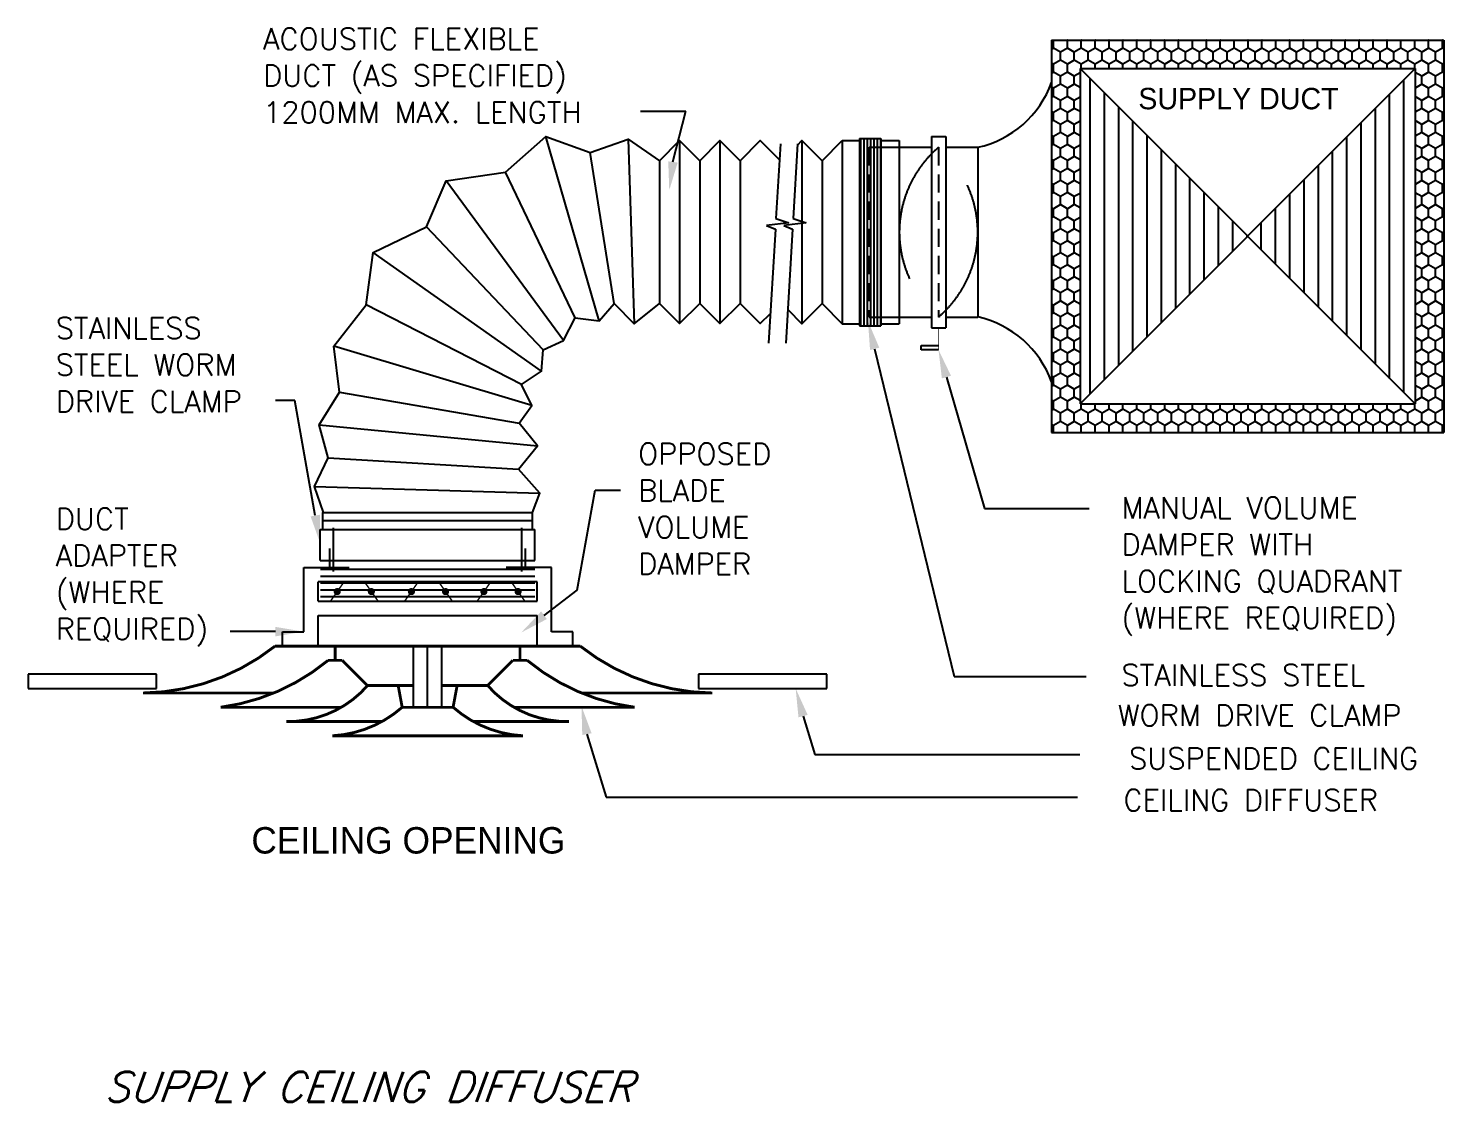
# Model space of a CAD drawing. Header units: millimetres. Extents: x -21221 to 1625077, y -149981 to 356550.
# Drawn here: x 686612 to 706167, y 341724 to 356550 of the extents above; entities that cross this region are included whole.
import ezdxf

# ---------------------------------------------------------------- set-up
doc = ezdxf.new("R2010")
doc.units = ezdxf.units.MM
doc.header["$LTSCALE"] = 1000
doc.header["$MEASUREMENT"] = 0
doc.linetypes.add('HIDDEN', pattern=[0.375, 0.25, -0.125])
doc.linetypes.add('MCEN2', pattern=[3, 2, -1])
doc.layers.get('0').update_dxf_attribs({"linetype": 'CONTINUOUS'})
for name, color, linetype in [('D-TEXT', 14, 'CONTINUOUS'), ('DETAILS', 11, 'CONTINUOUS'), ('MTEXT', 4, 'CONTINUOUS')]:
    doc.layers.add(name, color=color, linetype=linetype)
doc.styles.add('ROMANS', font='romans.shx', dxfattribs={"width": 0.85})
doc.styles.add('SIMT', font='ROMANS', dxfattribs={"oblique": 20, "height": 400})

# ---------------------------------------------------------------- blocks, each defined once
blk = doc.blocks.new('*X734')
at = {"color": 0}
for p, q in [((48.89, 139.04), (78.98, 139.04)), ((48.89, 138.08), (78.98, 138.08)), ((48.89, 137.12), (78.98, 137.12)), ((48.89, 136.16), (78.98, 136.16)), ((48.89, 135.2), (78.98, 135.2))]:
    blk.add_line(p, q, dxfattribs=at)
blk = doc.blocks.new('*X731')
at = {"color": 0}
for p, q in [((124, 177.68), (124, 221.84)), ((168, 177.84), (168, 221.68)), ((126, 179.68), (126, 219.84)), ((166, 179.84), (166, 219.68)), ((128, 181.68), (128, 217.84)), ((164, 181.84), (164, 217.68)), ((130, 183.68), (130, 215.84)), ((162, 183.84), (162, 215.68)), ((132, 185.68), (132, 213.84)), ((160, 185.84), (160, 213.68)), ((134, 187.68), (134, 211.84)), ((158, 187.84), (158, 211.68)), ((136, 189.68), (136, 209.84)), ((156, 189.84), (156, 209.68)), ((138, 191.68), (138, 207.84)), ((154, 191.84), (154, 207.68)), ((140, 193.68), (140, 205.84)), ((152, 193.84), (152, 205.68)), ((142, 195.68), (142, 203.84)), ((150, 195.84), (150, 203.68)), ((144, 197.68), (144, 201.84)), ((148, 197.84), (148, 201.68)), ((146, 199.68), (146, 199.84))]:
    blk.add_line(p, q, dxfattribs=at)
blk = doc.blocks.new('*X732')
at = {"color": 0}
for p, q in [((118.86, 227.25), (118.84, 227.26)), ((118.88, 227.26), (118.86, 227.25)), ((118.86, 226.12), (118.86, 227.25)), ((120.81, 227.25), (120.79, 227.26)), ((120.83, 227.26), (120.81, 227.25)), ((120.81, 226.12), (120.81, 227.25)), ((122.76, 227.25), (122.74, 227.26)), ((122.78, 227.26), (122.76, 227.25)), ((122.76, 226.12), (122.76, 227.25)), ((124.71, 227.25), (124.69, 227.26)), ((124.73, 227.26), (124.71, 227.25)), ((124.71, 226.12), (124.71, 227.25)), ((126.66, 227.25), (126.64, 227.26)), ((126.67, 227.26), (126.66, 227.25)), ((126.66, 226.12), (126.66, 227.25)), ((128.6, 227.25), (128.59, 227.26)), ((128.62, 227.26), (128.6, 227.25)), ((128.6, 226.12), (128.6, 227.25)), ((130.55, 227.25), (130.54, 227.26)), ((130.57, 227.26), (130.55, 227.25)), ((130.55, 226.12), (130.55, 227.25)), ((132.5, 227.25), (132.48, 227.26)), ((132.52, 227.26), (132.5, 227.25)), ((132.5, 226.12), (132.5, 227.25)), ((134.45, 227.25), (134.43, 227.26)), ((134.47, 227.26), (134.45, 227.25)), ((134.45, 226.12), (134.45, 227.25)), ((136.4, 227.25), (136.38, 227.26)), ((136.42, 227.26), (136.4, 227.25)), ((136.4, 226.12), (136.4, 227.25)), ((138.35, 227.25), (138.33, 227.26)), ((138.37, 227.26), (138.35, 227.25)), ((138.35, 226.12), (138.35, 227.25)), ((140.3, 227.25), (140.28, 227.26)), ((140.31, 227.26), (140.3, 227.25)), ((140.3, 226.12), (140.3, 227.25)), ((142.24, 227.25), (142.23, 227.26)), ((142.26, 227.26), (142.24, 227.25)), ((142.24, 226.12), (142.24, 227.25)), ((144.19, 227.25), (144.18, 227.26)), ((144.21, 227.26), (144.19, 227.25)), ((144.19, 226.12), (144.19, 227.25)), ((146.14, 227.25), (146.12, 227.26)), ((146.16, 227.26), (146.14, 227.25)), ((146.14, 226.12), (146.14, 227.25)), ((148.09, 227.25), (148.07, 227.26)), ((148.11, 227.26), (148.09, 227.25)), ((148.09, 226.12), (148.09, 227.25)), ((150.04, 227.25), (150.02, 227.26)), ((150.06, 227.26), (150.04, 227.25)), ((150.04, 226.12), (150.04, 227.25)), ((151.99, 227.25), (151.97, 227.26)), ((152.01, 227.26), (151.99, 227.25)), ((151.99, 226.12), (151.99, 227.25)), ((153.94, 227.25), (153.92, 227.26)), ((153.95, 227.26), (153.94, 227.25)), ((153.94, 226.12), (153.94, 227.25)), ((155.88, 227.25), (155.87, 227.26)), ((155.9, 227.26), (155.88, 227.25)), ((155.88, 226.12), (155.88, 227.25)), ((157.83, 227.25), (157.82, 227.26)), ((157.85, 227.26), (157.83, 227.25)), ((157.83, 226.12), (157.83, 227.25)), ((159.78, 227.25), (159.76, 227.26)), ((159.8, 227.26), (159.78, 227.25)), ((159.78, 226.12), (159.78, 227.25)), ((161.73, 227.25), (161.71, 227.26)), ((161.75, 227.26), (161.73, 227.25)), ((161.73, 226.12), (161.73, 227.25)), ((163.68, 227.25), (163.66, 227.26)), ((163.7, 227.26), (163.68, 227.25)), ((163.68, 226.12), (163.68, 227.25)), ((165.63, 227.25), (165.61, 227.26)), ((165.65, 227.26), (165.63, 227.25)), ((165.63, 226.12), (165.63, 227.25)), ((167.58, 227.25), (167.56, 227.26)), ((167.59, 227.26), (167.58, 227.25)), ((167.58, 226.12), (167.58, 227.25)), ((169.52, 227.25), (169.51, 227.26)), ((169.54, 227.26), (169.52, 227.25)), ((169.52, 226.12), (169.52, 227.25)), ((171.47, 227.25), (171.46, 227.26)), ((171.49, 227.26), (171.47, 227.25)), ((171.47, 226.12), (171.47, 227.25)), ((173.42, 227.25), (173.4, 227.26)), ((173.44, 227.26), (173.42, 227.25)), ((173.42, 226.12), (173.42, 227.25)), ((118.86, 226.12), (118.58, 225.96)), ((119.84, 225.56), (118.86, 226.12)), ((119.84, 224.44), (118.86, 223.87)), ((120.81, 226.12), (119.84, 225.56)), ((119.84, 224.44), (119.84, 225.56)), ((120.81, 223.87), (119.84, 224.44)), ((121.78, 225.56), (120.81, 226.12)), ((121.78, 224.44), (120.81, 223.87)), ((122.76, 226.12), (121.78, 225.56)), ((121.78, 224.44), (121.78, 225.56)), ((122.76, 223.87), (121.78, 224.44)), ((123.73, 225.56), (122.76, 226.12)), ((123.73, 224.44), (122.76, 223.87)), ((124.71, 226.12), (123.73, 225.56)), ((123.73, 224.44), (123.73, 225.56)), ((124.71, 223.87), (123.73, 224.44)), ((125.68, 225.56), (124.71, 226.12)), ((125.68, 224.44), (124.71, 223.87)), ((126.66, 226.12), (125.68, 225.56)), ((125.68, 224.44), (125.68, 225.56)), ((126.66, 223.87), (125.68, 224.44)), ((127.63, 225.56), (126.66, 226.12)), ((127.63, 224.44), (126.66, 223.87)), ((128.6, 226.12), (127.63, 225.56)), ((127.63, 224.44), (127.63, 225.56)), ((128.6, 223.87), (127.63, 224.44)), ((129.58, 225.56), (128.6, 226.12)), ((129.58, 224.44), (128.6, 223.87)), ((130.55, 226.12), (129.58, 225.56)), ((129.58, 224.44), (129.58, 225.56)), ((130.55, 223.87), (129.58, 224.44)), ((131.53, 225.56), (130.55, 226.12)), ((131.53, 224.44), (130.55, 223.87)), ((132.5, 226.12), (131.53, 225.56)), ((131.53, 224.44), (131.53, 225.56)), ((132.5, 223.87), (131.53, 224.44)), ((133.48, 225.56), (132.5, 226.12)), ((133.48, 224.44), (132.5, 223.87)), ((134.45, 226.12), (133.48, 225.56)), ((133.48, 224.44), (133.48, 225.56)), ((134.45, 223.87), (133.48, 224.44)), ((135.42, 225.56), (134.45, 226.12)), ((135.42, 224.44), (134.45, 223.87)), ((136.4, 226.12), (135.42, 225.56)), ((135.42, 224.44), (135.42, 225.56)), ((136.4, 223.87), (135.42, 224.44)), ((137.37, 225.56), (136.4, 226.12)), ((137.37, 224.44), (136.4, 223.87)), ((138.35, 226.12), (137.37, 225.56)), ((137.37, 224.44), (137.37, 225.56)), ((138.35, 223.87), (137.37, 224.44)), ((139.32, 225.56), (138.35, 226.12)), ((139.32, 224.44), (138.35, 223.87)), ((140.3, 226.12), (139.32, 225.56)), ((139.32, 224.44), (139.32, 225.56)), ((140.3, 223.87), (139.32, 224.44)), ((141.27, 225.56), (140.3, 226.12)), ((141.27, 224.44), (140.3, 223.87)), ((142.24, 226.12), (141.27, 225.56)), ((141.27, 224.44), (141.27, 225.56)), ((142.24, 223.87), (141.27, 224.44)), ((143.22, 225.56), (142.24, 226.12)), ((143.22, 224.44), (142.24, 223.87)), ((144.19, 226.12), (143.22, 225.56)), ((143.22, 224.44), (143.22, 225.56)), ((144.19, 223.87), (143.22, 224.44)), ((145.17, 225.56), (144.19, 226.12)), ((145.17, 224.44), (144.19, 223.87)), ((146.14, 226.12), (145.17, 225.56)), ((145.17, 224.44), (145.17, 225.56)), ((146.14, 223.87), (145.17, 224.44)), ((147.12, 225.56), (146.14, 226.12)), ((147.12, 224.44), (146.14, 223.87)), ((148.09, 226.12), (147.12, 225.56)), ((147.12, 224.44), (147.12, 225.56)), ((148.09, 223.87), (147.12, 224.44)), ((149.06, 225.56), (148.09, 226.12)), ((149.06, 224.44), (148.09, 223.87)), ((150.04, 226.12), (149.06, 225.56)), ((149.06, 224.44), (149.06, 225.56)), ((150.04, 223.87), (149.06, 224.44)), ((151.01, 225.56), (150.04, 226.12)), ((151.01, 224.44), (150.04, 223.87)), ((151.99, 226.12), (151.01, 225.56)), ((151.01, 224.44), (151.01, 225.56)), ((151.99, 223.87), (151.01, 224.44)), ((152.96, 225.56), (151.99, 226.12)), ((152.96, 224.44), (151.99, 223.87)), ((153.94, 226.12), (152.96, 225.56)), ((152.96, 224.44), (152.96, 225.56)), ((153.94, 223.87), (152.96, 224.44)), ((154.91, 225.56), (153.94, 226.12)), ((154.91, 224.44), (153.94, 223.87)), ((155.88, 226.12), (154.91, 225.56)), ((154.91, 224.44), (154.91, 225.56)), ((155.88, 223.87), (154.91, 224.44)), ((156.86, 225.56), (155.88, 226.12)), ((156.86, 224.44), (155.88, 223.87)), ((157.83, 226.12), (156.86, 225.56)), ((156.86, 224.44), (156.86, 225.56)), ((157.83, 223.87), (156.86, 224.44)), ((158.81, 225.56), (157.83, 226.12)), ((158.81, 224.44), (157.83, 223.87)), ((159.78, 226.12), (158.81, 225.56)), ((158.81, 224.44), (158.81, 225.56)), ((159.78, 223.87), (158.81, 224.44)), ((160.76, 225.56), (159.78, 226.12)), ((160.76, 224.44), (159.78, 223.87)), ((161.73, 226.12), (160.76, 225.56)), ((160.76, 224.44), (160.76, 225.56)), ((161.73, 223.87), (160.76, 224.44)), ((162.7, 225.56), (161.73, 226.12)), ((162.7, 224.44), (161.73, 223.87)), ((163.68, 226.12), (162.7, 225.56)), ((162.7, 224.44), (162.7, 225.56)), ((163.68, 223.87), (162.7, 224.44)), ((164.65, 225.56), (163.68, 226.12)), ((164.65, 224.44), (163.68, 223.87)), ((165.63, 226.12), (164.65, 225.56)), ((164.65, 224.44), (164.65, 225.56)), ((165.63, 223.87), (164.65, 224.44)), ((166.6, 225.56), (165.63, 226.12)), ((166.6, 224.44), (165.63, 223.87)), ((167.58, 226.12), (166.6, 225.56)), ((166.6, 224.44), (166.6, 225.56)), ((167.58, 223.87), (166.6, 224.44)), ((168.55, 225.56), (167.58, 226.12)), ((168.55, 224.44), (167.58, 223.87)), ((169.52, 226.12), (168.55, 225.56)), ((168.55, 224.44), (168.55, 225.56)), ((169.52, 223.87), (168.55, 224.44)), ((170.5, 225.56), (169.52, 226.12)), ((170.5, 224.44), (169.52, 223.87)), ((171.47, 226.12), (170.5, 225.56)), ((170.5, 224.44), (170.5, 225.56)), ((171.47, 223.87), (170.5, 224.44)), ((172.45, 225.56), (171.47, 226.12)), ((172.45, 224.44), (171.47, 223.87)), ((173.42, 226.12), (172.45, 225.56)), ((172.45, 224.44), (172.45, 225.56)), ((173.42, 223.87), (172.45, 224.44)), ((173.58, 226.03), (173.42, 226.12)), ((118.86, 223.87), (118.58, 224.04)), ((118.86, 222.75), (118.58, 222.59)), ((118.86, 222.75), (118.86, 223.87)), ((119.84, 222.19), (118.86, 222.75)), ((120.81, 222.75), (119.84, 222.19)), ((120.81, 222.75), (120.81, 223.87)), ((121.78, 222.19), (120.81, 222.75)), ((122.58, 222.65), (121.78, 222.19)), ((122.76, 223.26), (122.76, 223.87)), ((124.71, 223.26), (124.71, 223.87)), ((126.66, 223.26), (126.66, 223.87)), ((128.6, 223.26), (128.6, 223.87)), ((130.55, 223.26), (130.55, 223.87)), ((132.5, 223.26), (132.5, 223.87)), ((134.45, 223.26), (134.45, 223.87)), ((136.4, 223.26), (136.4, 223.87)), ((138.35, 223.26), (138.35, 223.87)), ((140.3, 223.26), (140.3, 223.87)), ((142.24, 223.26), (142.24, 223.87)), ((144.19, 223.26), (144.19, 223.87)), ((146.14, 223.26), (146.14, 223.87)), ((148.09, 223.26), (148.09, 223.87)), ((150.04, 223.26), (150.04, 223.87)), ((151.99, 223.26), (151.99, 223.87)), ((153.94, 223.26), (153.94, 223.87)), ((155.88, 223.26), (155.88, 223.87)), ((157.83, 223.26), (157.83, 223.87)), ((159.78, 223.26), (159.78, 223.87)), ((161.73, 223.26), (161.73, 223.87)), ((163.68, 223.26), (163.68, 223.87)), ((165.63, 223.26), (165.63, 223.87)), ((167.58, 223.26), (167.58, 223.87)), ((169.52, 223.26), (169.52, 223.87)), ((170.5, 222.19), (169.58, 222.72)), ((171.47, 222.75), (170.5, 222.19)), ((171.47, 222.75), (171.47, 223.87)), ((172.45, 222.19), (171.47, 222.75)), ((173.42, 222.75), (172.45, 222.19)), ((173.58, 223.97), (173.42, 223.87)), ((173.42, 222.75), (173.42, 223.87)), ((173.58, 222.66), (173.42, 222.75)), ((118.86, 220.5), (118.58, 220.66)), ((119.84, 221.06), (118.86, 220.5)), ((118.86, 219.37), (118.86, 220.5)), ((119.84, 221.06), (119.84, 222.19)), ((120.81, 220.5), (119.84, 221.06)), ((121.78, 221.06), (120.81, 220.5)), ((120.81, 219.37), (120.81, 220.5)), ((121.78, 221.06), (121.78, 222.19)), ((122.58, 220.6), (121.78, 221.06)), ((170.5, 221.06), (169.58, 220.53)), ((170.5, 221.06), (170.5, 222.19)), ((171.47, 220.5), (170.5, 221.06)), ((172.45, 221.06), (171.47, 220.5)), ((171.47, 219.37), (171.47, 220.5)), ((172.45, 221.06), (172.45, 222.19)), ((173.42, 220.5), (172.45, 221.06)), ((173.58, 220.59), (173.42, 220.5)), ((173.42, 219.37), (173.42, 220.5)), ((118.86, 219.37), (118.58, 219.21)), ((119.84, 218.81), (118.86, 219.37)), ((120.81, 219.37), (119.84, 218.81)), ((119.84, 217.69), (119.84, 218.81)), ((121.78, 218.81), (120.81, 219.37)), ((122.58, 219.27), (121.78, 218.81)), ((121.78, 217.69), (121.78, 218.81)), ((170.5, 218.81), (169.58, 219.34)), ((171.47, 219.37), (170.5, 218.81)), ((170.5, 217.69), (170.5, 218.81)), ((172.45, 218.81), (171.47, 219.37)), ((173.42, 219.37), (172.45, 218.81)), ((172.45, 217.69), (172.45, 218.81)), ((173.58, 219.28), (173.42, 219.37)), ((118.86, 217.12), (118.58, 217.29)), ((119.84, 217.69), (118.86, 217.12)), ((118.86, 216), (118.86, 217.12)), ((120.81, 217.12), (119.84, 217.69)), ((121.78, 217.69), (120.81, 217.12)), ((120.81, 216), (120.81, 217.12)), ((122.58, 217.23), (121.78, 217.69)), ((170.5, 217.69), (169.58, 217.16)), ((171.47, 217.12), (170.5, 217.69)), ((172.45, 217.69), (171.47, 217.12)), ((171.47, 216), (171.47, 217.12)), ((173.42, 217.12), (172.45, 217.69)), ((173.58, 217.22), (173.42, 217.12)), ((173.42, 216), (173.42, 217.12)), ((118.86, 216), (118.58, 215.84)), ((119.84, 215.44), (118.86, 216)), ((120.81, 216), (119.84, 215.44)), ((119.84, 214.31), (119.84, 215.44)), ((121.78, 215.44), (120.81, 216)), ((122.58, 215.9), (121.78, 215.44)), ((121.78, 214.31), (121.78, 215.44)), ((170.5, 215.44), (169.58, 215.97)), ((171.47, 216), (170.5, 215.44)), ((170.5, 214.31), (170.5, 215.44)), ((172.45, 215.44), (171.47, 216)), ((173.42, 216), (172.45, 215.44)), ((172.45, 214.31), (172.45, 215.44)), ((173.58, 215.91), (173.42, 216)), ((118.86, 213.75), (118.58, 213.91)), ((118.86, 212.62), (118.58, 212.46)), ((119.84, 214.31), (118.86, 213.75)), ((118.86, 212.62), (118.86, 213.75)), ((119.84, 212.06), (118.86, 212.62)), ((120.81, 213.75), (119.84, 214.31)), ((120.81, 212.62), (119.84, 212.06)), ((121.78, 214.31), (120.81, 213.75)), ((120.81, 212.62), (120.81, 213.75)), ((121.78, 212.06), (120.81, 212.62)), ((122.58, 213.85), (121.78, 214.31)), ((122.58, 212.52), (121.78, 212.06)), ((170.5, 214.31), (169.58, 213.78)), ((170.5, 212.06), (169.58, 212.59)), ((171.47, 213.75), (170.5, 214.31)), ((171.47, 212.62), (170.5, 212.06)), ((172.45, 214.31), (171.47, 213.75)), ((171.47, 212.62), (171.47, 213.75)), ((172.45, 212.06), (171.47, 212.62)), ((173.42, 213.75), (172.45, 214.31)), ((173.42, 212.62), (172.45, 212.06)), ((173.58, 213.84), (173.42, 213.75)), ((173.42, 212.62), (173.42, 213.75)), ((173.58, 212.53), (173.42, 212.62)), ((118.86, 210.37), (118.58, 210.54)), ((119.84, 210.94), (118.86, 210.37)), ((119.84, 210.94), (119.84, 212.06)), ((120.81, 210.37), (119.84, 210.94)), ((121.78, 210.94), (120.81, 210.37)), ((121.78, 210.94), (121.78, 212.06)), ((122.58, 210.48), (121.78, 210.94)), ((170.5, 210.94), (169.58, 210.41)), ((170.5, 210.94), (170.5, 212.06)), ((171.47, 210.37), (170.5, 210.94)), ((172.45, 210.94), (171.47, 210.37)), ((172.45, 210.94), (172.45, 212.06)), ((173.42, 210.37), (172.45, 210.94)), ((173.58, 210.47), (173.42, 210.37)), ((118.86, 209.25), (118.58, 209.09)), ((118.86, 209.25), (118.86, 210.37)), ((119.84, 208.69), (118.86, 209.25)), ((120.81, 209.25), (119.84, 208.69)), ((119.84, 207.56), (119.84, 208.69)), ((120.81, 209.25), (120.81, 210.37)), ((121.78, 208.69), (120.81, 209.25)), ((122.58, 209.15), (121.78, 208.69)), ((121.78, 207.56), (121.78, 208.69)), ((170.5, 208.69), (169.58, 209.22)), ((171.47, 209.25), (170.5, 208.69)), ((170.5, 207.56), (170.5, 208.69)), ((171.47, 209.25), (171.47, 210.37)), ((172.45, 208.69), (171.47, 209.25)), ((173.42, 209.25), (172.45, 208.69)), ((172.45, 207.56), (172.45, 208.69)), ((173.42, 209.25), (173.42, 210.37)), ((173.58, 209.16), (173.42, 209.25)), ((118.86, 207), (118.58, 207.16)), ((119.84, 207.56), (118.86, 207)), ((118.86, 205.87), (118.86, 207)), ((120.81, 207), (119.84, 207.56)), ((121.78, 207.56), (120.81, 207)), ((120.81, 205.87), (120.81, 207)), ((122.58, 207.1), (121.78, 207.56)), ((170.5, 207.56), (169.58, 207.03)), ((171.47, 207), (170.5, 207.56)), ((172.45, 207.56), (171.47, 207)), ((171.47, 205.87), (171.47, 207)), ((173.42, 207), (172.45, 207.56)), ((173.58, 207.09), (173.42, 207)), ((173.42, 205.87), (173.42, 207)), ((118.86, 205.87), (118.58, 205.71)), ((119.84, 205.31), (118.86, 205.87)), ((120.81, 205.87), (119.84, 205.31)), ((119.84, 204.19), (119.84, 205.31)), ((121.78, 205.31), (120.81, 205.87)), ((122.58, 205.77), (121.78, 205.31)), ((121.78, 204.19), (121.78, 205.31)), ((170.5, 205.31), (169.58, 205.84)), ((171.47, 205.87), (170.5, 205.31)), ((170.5, 204.19), (170.5, 205.31)), ((172.45, 205.31), (171.47, 205.87)), ((173.42, 205.87), (172.45, 205.31)), ((172.45, 204.19), (172.45, 205.31)), ((173.58, 205.78), (173.42, 205.87)), ((118.86, 203.62), (118.58, 203.79)), ((118.86, 202.5), (118.58, 202.34)), ((119.84, 204.19), (118.86, 203.62)), ((118.86, 202.5), (118.86, 203.62)), ((119.84, 201.94), (118.86, 202.5)), ((120.81, 203.62), (119.84, 204.19)), ((120.81, 202.5), (119.84, 201.94)), ((121.78, 204.19), (120.81, 203.62)), ((120.81, 202.5), (120.81, 203.62)), ((121.78, 201.94), (120.81, 202.5)), ((122.58, 203.73), (121.78, 204.19)), ((170.5, 204.19), (169.58, 203.66)), ((170.5, 201.94), (169.58, 202.47)), ((171.47, 203.62), (170.5, 204.19)), ((171.47, 202.5), (170.5, 201.94)), ((172.45, 204.19), (171.47, 203.62)), ((171.47, 202.5), (171.47, 203.62)), ((172.45, 201.94), (171.47, 202.5)), ((173.42, 203.62), (172.45, 204.19)), ((173.42, 202.5), (172.45, 201.94)), ((173.58, 203.72), (173.42, 203.62)), ((173.42, 202.5), (173.42, 203.62)), ((173.58, 202.41), (173.42, 202.5)), ((119.84, 200.81), (118.86, 200.25)), ((119.84, 200.81), (119.84, 201.94)), ((120.81, 200.25), (119.84, 200.81)), ((121.78, 200.81), (120.81, 200.25)), ((122.58, 202.4), (121.78, 201.94)), ((121.78, 200.81), (121.78, 201.94)), ((122.58, 200.35), (121.78, 200.81)), ((170.5, 200.81), (169.58, 200.28)), ((170.5, 200.81), (170.5, 201.94)), ((171.47, 200.25), (170.5, 200.81)), ((172.45, 200.81), (171.47, 200.25)), ((172.45, 200.81), (172.45, 201.94)), ((173.42, 200.25), (172.45, 200.81)), ((118.86, 200.25), (118.58, 200.41)), ((118.86, 199.12), (118.58, 198.96)), ((118.86, 199.12), (118.86, 200.25)), ((119.84, 198.56), (118.86, 199.12)), ((120.81, 199.12), (119.84, 198.56)), ((119.84, 197.44), (119.84, 198.56)), ((120.81, 199.12), (120.81, 200.25)), ((121.78, 198.56), (120.81, 199.12)), ((122.58, 199.02), (121.78, 198.56)), ((121.78, 197.44), (121.78, 198.56)), ((170.5, 198.56), (169.58, 199.09)), ((171.47, 199.12), (170.5, 198.56)), ((170.5, 197.44), (170.5, 198.56)), ((171.47, 199.12), (171.47, 200.25)), ((172.45, 198.56), (171.47, 199.12)), ((173.42, 199.12), (172.45, 198.56)), ((172.45, 197.44), (172.45, 198.56)), ((173.58, 200.34), (173.42, 200.25)), ((173.42, 199.12), (173.42, 200.25)), ((173.58, 199.03), (173.42, 199.12)), ((118.86, 196.87), (118.58, 197.04)), ((119.84, 197.44), (118.86, 196.87)), ((118.86, 195.75), (118.86, 196.87)), ((120.81, 196.87), (119.84, 197.44)), ((121.78, 197.44), (120.81, 196.87)), ((120.81, 195.75), (120.81, 196.87)), ((122.58, 196.98), (121.78, 197.44)), ((170.5, 197.44), (169.58, 196.91)), ((171.47, 196.87), (170.5, 197.44)), ((172.45, 197.44), (171.47, 196.87)), ((171.47, 195.75), (171.47, 196.87)), ((173.42, 196.87), (172.45, 197.44)), ((173.58, 196.97), (173.42, 196.87)), ((173.42, 195.75), (173.42, 196.87)), ((118.86, 195.75), (118.58, 195.59)), ((119.84, 195.19), (118.86, 195.75)), ((120.81, 195.75), (119.84, 195.19)), ((119.84, 194.06), (119.84, 195.19)), ((121.78, 195.19), (120.81, 195.75)), ((122.58, 195.65), (121.78, 195.19)), ((121.78, 194.06), (121.78, 195.19)), ((170.5, 195.19), (169.58, 195.72)), ((171.47, 195.75), (170.5, 195.19)), ((170.5, 194.06), (170.5, 195.19)), ((172.45, 195.19), (171.47, 195.75)), ((173.42, 195.75), (172.45, 195.19)), ((172.45, 194.06), (172.45, 195.19)), ((173.58, 195.66), (173.42, 195.75)), ((118.86, 193.5), (118.58, 193.66)), ((119.84, 194.06), (118.86, 193.5)), ((118.86, 192.37), (118.86, 193.5)), ((120.81, 193.5), (119.84, 194.06)), ((121.78, 194.06), (120.81, 193.5)), ((120.81, 192.37), (120.81, 193.5)), ((122.58, 193.6), (121.78, 194.06)), ((170.5, 194.06), (169.58, 193.53)), ((171.47, 193.5), (170.5, 194.06)), ((172.45, 194.06), (171.47, 193.5)), ((171.47, 192.37), (171.47, 193.5)), ((173.42, 193.5), (172.45, 194.06)), ((173.58, 193.59), (173.42, 193.5)), ((173.42, 192.37), (173.42, 193.5)), ((118.86, 192.37), (118.58, 192.21)), ((119.84, 191.81), (118.86, 192.37)), ((119.84, 190.69), (118.86, 190.12)), ((120.81, 192.37), (119.84, 191.81)), ((119.84, 190.69), (119.84, 191.81)), ((120.81, 190.12), (119.84, 190.69)), ((121.78, 191.81), (120.81, 192.37)), ((121.78, 190.69), (120.81, 190.12)), ((122.58, 192.27), (121.78, 191.81)), ((121.78, 190.69), (121.78, 191.81)), ((122.58, 190.23), (121.78, 190.69)), ((170.5, 191.81), (169.58, 192.34)), ((170.5, 190.69), (169.58, 190.16)), ((171.47, 192.37), (170.5, 191.81)), ((170.5, 190.69), (170.5, 191.81)), ((171.47, 190.12), (170.5, 190.69)), ((172.45, 191.81), (171.47, 192.37)), ((172.45, 190.69), (171.47, 190.12)), ((173.42, 192.37), (172.45, 191.81)), ((172.45, 190.69), (172.45, 191.81)), ((173.42, 190.12), (172.45, 190.69)), ((173.58, 192.28), (173.42, 192.37)), ((118.86, 190.12), (118.58, 190.29)), ((118.86, 189), (118.58, 188.84)), ((118.86, 189), (118.86, 190.12)), ((119.84, 188.44), (118.86, 189)), ((120.81, 189), (119.84, 188.44)), ((120.81, 189), (120.81, 190.12)), ((121.78, 188.44), (120.81, 189)), ((122.58, 188.9), (121.78, 188.44)), ((170.5, 188.44), (169.58, 188.97)), ((171.47, 189), (170.5, 188.44)), ((171.47, 189), (171.47, 190.12)), ((172.45, 188.44), (171.47, 189)), ((173.42, 189), (172.45, 188.44)), ((173.58, 190.22), (173.42, 190.12)), ((173.42, 189), (173.42, 190.12)), ((173.58, 188.91), (173.42, 189)), ((118.86, 186.75), (118.58, 186.91)), ((119.84, 187.31), (118.86, 186.75)), ((118.86, 185.62), (118.86, 186.75)), ((119.84, 187.31), (119.84, 188.44)), ((120.81, 186.75), (119.84, 187.31)), ((121.78, 187.31), (120.81, 186.75)), ((120.81, 185.62), (120.81, 186.75)), ((121.78, 187.31), (121.78, 188.44)), ((122.58, 186.85), (121.78, 187.31)), ((170.5, 187.31), (169.58, 186.78)), ((170.5, 187.31), (170.5, 188.44)), ((171.47, 186.75), (170.5, 187.31)), ((172.45, 187.31), (171.47, 186.75)), ((171.47, 185.62), (171.47, 186.75)), ((172.45, 187.31), (172.45, 188.44)), ((173.42, 186.75), (172.45, 187.31)), ((173.58, 186.84), (173.42, 186.75)), ((173.42, 185.62), (173.42, 186.75)), ((118.86, 185.62), (118.58, 185.46)), ((119.84, 185.06), (118.86, 185.62)), ((120.81, 185.62), (119.84, 185.06)), ((119.84, 183.94), (119.84, 185.06)), ((121.78, 185.06), (120.81, 185.62)), ((122.58, 185.52), (121.78, 185.06)), ((121.78, 183.94), (121.78, 185.06)), ((170.5, 185.06), (169.58, 185.59)), ((171.47, 185.62), (170.5, 185.06)), ((170.5, 183.94), (170.5, 185.06)), ((172.45, 185.06), (171.47, 185.62)), ((173.42, 185.62), (172.45, 185.06)), ((172.45, 183.94), (172.45, 185.06)), ((173.58, 185.53), (173.42, 185.62)), ((118.86, 183.37), (118.58, 183.54)), ((119.84, 183.94), (118.86, 183.37)), ((118.86, 182.25), (118.86, 183.37)), ((120.81, 183.37), (119.84, 183.94)), ((121.78, 183.94), (120.81, 183.37)), ((120.81, 182.25), (120.81, 183.37)), ((122.58, 183.48), (121.78, 183.94)), ((170.5, 183.94), (169.58, 183.41)), ((171.47, 183.37), (170.5, 183.94)), ((172.45, 183.94), (171.47, 183.37)), ((171.47, 182.25), (171.47, 183.37)), ((173.42, 183.37), (172.45, 183.94)), ((173.58, 183.47), (173.42, 183.37)), ((173.42, 182.25), (173.42, 183.37)), ((118.86, 182.25), (118.58, 182.09)), ((119.84, 181.69), (118.86, 182.25)), ((120.81, 182.25), (119.84, 181.69)), ((119.84, 180.56), (119.84, 181.69)), ((121.78, 181.69), (120.81, 182.25)), ((122.58, 182.15), (121.78, 181.69)), ((121.78, 180.56), (121.78, 181.69)), ((170.5, 181.69), (169.58, 182.22)), ((171.47, 182.25), (170.5, 181.69)), ((170.5, 180.56), (170.5, 181.69)), ((172.45, 181.69), (171.47, 182.25)), ((173.42, 182.25), (172.45, 181.69)), ((172.45, 180.56), (172.45, 181.69)), ((173.58, 182.16), (173.42, 182.25)), ((118.86, 180), (118.58, 180.16)), ((118.86, 178.87), (118.58, 178.71)), ((119.84, 180.56), (118.86, 180)), ((118.86, 178.87), (118.86, 180)), ((119.84, 178.31), (118.86, 178.87)), ((120.81, 180), (119.84, 180.56)), ((120.81, 178.87), (119.84, 178.31)), ((121.78, 180.56), (120.81, 180)), ((120.81, 178.87), (120.81, 180)), ((121.78, 178.31), (120.81, 178.87)), ((122.58, 180.1), (121.78, 180.56)), ((122.58, 178.77), (121.78, 178.31)), ((170.5, 180.56), (169.58, 180.03)), ((170.5, 178.31), (169.58, 178.84)), ((171.47, 180), (170.5, 180.56)), ((171.47, 178.87), (170.5, 178.31)), ((172.45, 180.56), (171.47, 180)), ((171.47, 178.87), (171.47, 180)), ((172.45, 178.31), (171.47, 178.87)), ((173.42, 180), (172.45, 180.56)), ((173.42, 178.87), (172.45, 178.31)), ((173.58, 180.09), (173.42, 180)), ((173.42, 178.87), (173.42, 180)), ((173.58, 178.78), (173.42, 178.87)), ((118.86, 176.62), (118.58, 176.79)), ((119.84, 177.19), (118.86, 176.62)), ((119.84, 177.19), (119.84, 178.31)), ((120.81, 176.62), (119.84, 177.19)), ((121.78, 177.19), (120.81, 176.62)), ((121.78, 177.19), (121.78, 178.31)), ((122.58, 176.73), (121.78, 177.19)), ((170.5, 177.19), (169.58, 176.66)), ((170.5, 177.19), (170.5, 178.31)), ((171.47, 176.62), (170.5, 177.19)), ((172.45, 177.19), (171.47, 176.62)), ((172.45, 177.19), (172.45, 178.31)), ((173.42, 176.62), (172.45, 177.19)), ((173.58, 176.72), (173.42, 176.62)), ((118.86, 175.5), (118.58, 175.34)), ((118.86, 175.5), (118.86, 176.62)), ((119.84, 174.94), (118.86, 175.5)), ((120.81, 175.5), (119.84, 174.94)), ((119.84, 173.81), (119.84, 174.94)), ((120.81, 175.5), (120.81, 176.62)), ((121.78, 174.94), (120.81, 175.5)), ((122.76, 175.5), (121.78, 174.94)), ((121.78, 173.81), (121.78, 174.94)), ((122.76, 175.5), (122.76, 176.26)), ((123.73, 174.94), (122.76, 175.5)), ((124.71, 175.5), (123.73, 174.94)), ((123.73, 173.81), (123.73, 174.94)), ((124.71, 175.5), (124.71, 176.26)), ((125.68, 174.94), (124.71, 175.5)), ((126.66, 175.5), (125.68, 174.94)), ((125.68, 173.81), (125.68, 174.94)), ((126.66, 175.5), (126.66, 176.26)), ((127.63, 174.94), (126.66, 175.5)), ((128.6, 175.5), (127.63, 174.94)), ((127.63, 173.81), (127.63, 174.94)), ((128.6, 175.5), (128.6, 176.26)), ((129.58, 174.94), (128.6, 175.5)), ((130.55, 175.5), (129.58, 174.94)), ((129.58, 173.81), (129.58, 174.94)), ((130.55, 175.5), (130.55, 176.26)), ((131.53, 174.94), (130.55, 175.5)), ((132.5, 175.5), (131.53, 174.94)), ((131.53, 173.81), (131.53, 174.94)), ((132.5, 175.5), (132.5, 176.26)), ((133.48, 174.94), (132.5, 175.5)), ((134.45, 175.5), (133.48, 174.94)), ((133.48, 173.81), (133.48, 174.94)), ((134.45, 175.5), (134.45, 176.26)), ((135.42, 174.94), (134.45, 175.5)), ((136.4, 175.5), (135.42, 174.94)), ((135.42, 173.81), (135.42, 174.94)), ((136.4, 175.5), (136.4, 176.26)), ((137.37, 174.94), (136.4, 175.5)), ((138.35, 175.5), (137.37, 174.94)), ((137.37, 173.81), (137.37, 174.94)), ((138.35, 175.5), (138.35, 176.26)), ((139.32, 174.94), (138.35, 175.5)), ((140.3, 175.5), (139.32, 174.94)), ((139.32, 173.81), (139.32, 174.94)), ((140.3, 175.5), (140.3, 176.26)), ((141.27, 174.94), (140.3, 175.5)), ((142.24, 175.5), (141.27, 174.94)), ((141.27, 173.81), (141.27, 174.94)), ((142.24, 175.5), (142.24, 176.26)), ((143.22, 174.94), (142.24, 175.5)), ((144.19, 175.5), (143.22, 174.94)), ((143.22, 173.81), (143.22, 174.94)), ((144.19, 175.5), (144.19, 176.26)), ((145.17, 174.94), (144.19, 175.5)), ((146.14, 175.5), (145.17, 174.94)), ((145.17, 173.81), (145.17, 174.94)), ((146.14, 175.5), (146.14, 176.26)), ((147.12, 174.94), (146.14, 175.5)), ((148.09, 175.5), (147.12, 174.94)), ((147.12, 173.81), (147.12, 174.94)), ((148.09, 175.5), (148.09, 176.26)), ((149.06, 174.94), (148.09, 175.5)), ((150.04, 175.5), (149.06, 174.94)), ((149.06, 173.81), (149.06, 174.94)), ((150.04, 175.5), (150.04, 176.26)), ((151.01, 174.94), (150.04, 175.5)), ((151.99, 175.5), (151.01, 174.94)), ((151.01, 173.81), (151.01, 174.94)), ((151.99, 175.5), (151.99, 176.26)), ((152.96, 174.94), (151.99, 175.5)), ((153.94, 175.5), (152.96, 174.94)), ((152.96, 173.81), (152.96, 174.94)), ((153.94, 175.5), (153.94, 176.26)), ((154.91, 174.94), (153.94, 175.5)), ((155.88, 175.5), (154.91, 174.94)), ((154.91, 173.81), (154.91, 174.94)), ((155.88, 175.5), (155.88, 176.26)), ((156.86, 174.94), (155.88, 175.5)), ((157.83, 175.5), (156.86, 174.94)), ((156.86, 173.81), (156.86, 174.94)), ((157.83, 175.5), (157.83, 176.26)), ((158.81, 174.94), (157.83, 175.5)), ((159.78, 175.5), (158.81, 174.94)), ((158.81, 173.81), (158.81, 174.94)), ((159.78, 175.5), (159.78, 176.26)), ((160.76, 174.94), (159.78, 175.5)), ((161.73, 175.5), (160.76, 174.94)), ((160.76, 173.81), (160.76, 174.94)), ((161.73, 175.5), (161.73, 176.26)), ((162.7, 174.94), (161.73, 175.5)), ((163.68, 175.5), (162.7, 174.94)), ((162.7, 173.81), (162.7, 174.94)), ((163.68, 175.5), (163.68, 176.26)), ((164.65, 174.94), (163.68, 175.5)), ((165.63, 175.5), (164.65, 174.94)), ((164.65, 173.81), (164.65, 174.94)), ((165.63, 175.5), (165.63, 176.26)), ((166.6, 174.94), (165.63, 175.5)), ((167.58, 175.5), (166.6, 174.94)), ((166.6, 173.81), (166.6, 174.94)), ((167.58, 175.5), (167.58, 176.26)), ((168.55, 174.94), (167.58, 175.5)), ((169.52, 175.5), (168.55, 174.94)), ((168.55, 173.81), (168.55, 174.94)), ((169.52, 175.5), (169.52, 176.26)), ((170.5, 174.94), (169.52, 175.5)), ((171.47, 175.5), (170.5, 174.94)), ((170.5, 173.81), (170.5, 174.94)), ((171.47, 175.5), (171.47, 176.62)), ((172.45, 174.94), (171.47, 175.5)), ((173.42, 175.5), (172.45, 174.94)), ((172.45, 173.81), (172.45, 174.94)), ((173.42, 175.5), (173.42, 176.62)), ((173.58, 175.41), (173.42, 175.5)), ((118.86, 173.25), (118.58, 173.41)), ((119.84, 173.81), (118.86, 173.25)), ((118.86, 172.26), (118.86, 173.25)), ((120.81, 173.25), (119.84, 173.81)), ((121.78, 173.81), (120.81, 173.25)), ((120.81, 172.26), (120.81, 173.25)), ((122.76, 173.25), (121.78, 173.81)), ((123.73, 173.81), (122.76, 173.25)), ((122.76, 172.26), (122.76, 173.25)), ((124.71, 173.25), (123.73, 173.81)), ((125.68, 173.81), (124.71, 173.25)), ((124.71, 172.26), (124.71, 173.25)), ((126.66, 173.25), (125.68, 173.81)), ((127.63, 173.81), (126.66, 173.25)), ((126.66, 172.26), (126.66, 173.25)), ((128.6, 173.25), (127.63, 173.81)), ((129.58, 173.81), (128.6, 173.25)), ((128.6, 172.26), (128.6, 173.25)), ((130.55, 173.25), (129.58, 173.81)), ((131.53, 173.81), (130.55, 173.25)), ((130.55, 172.26), (130.55, 173.25)), ((132.5, 173.25), (131.53, 173.81)), ((133.48, 173.81), (132.5, 173.25)), ((132.5, 172.26), (132.5, 173.25)), ((134.45, 173.25), (133.48, 173.81)), ((135.42, 173.81), (134.45, 173.25)), ((134.45, 172.26), (134.45, 173.25)), ((136.4, 173.25), (135.42, 173.81)), ((137.37, 173.81), (136.4, 173.25)), ((136.4, 172.26), (136.4, 173.25)), ((138.35, 173.25), (137.37, 173.81)), ((139.32, 173.81), (138.35, 173.25)), ((138.35, 172.26), (138.35, 173.25)), ((140.3, 173.25), (139.32, 173.81)), ((141.27, 173.81), (140.3, 173.25)), ((140.3, 172.26), (140.3, 173.25)), ((142.24, 173.25), (141.27, 173.81)), ((143.22, 173.81), (142.24, 173.25)), ((142.24, 172.26), (142.24, 173.25)), ((144.19, 173.25), (143.22, 173.81)), ((145.17, 173.81), (144.19, 173.25)), ((144.19, 172.26), (144.19, 173.25)), ((146.14, 173.25), (145.17, 173.81)), ((147.12, 173.81), (146.14, 173.25)), ((146.14, 172.26), (146.14, 173.25)), ((148.09, 173.25), (147.12, 173.81)), ((149.06, 173.81), (148.09, 173.25)), ((148.09, 172.26), (148.09, 173.25)), ((150.04, 173.25), (149.06, 173.81)), ((151.01, 173.81), (150.04, 173.25)), ((150.04, 172.26), (150.04, 173.25)), ((151.99, 173.25), (151.01, 173.81)), ((152.96, 173.81), (151.99, 173.25)), ((151.99, 172.26), (151.99, 173.25)), ((153.94, 173.25), (152.96, 173.81)), ((154.91, 173.81), (153.94, 173.25)), ((153.94, 172.26), (153.94, 173.25)), ((155.88, 173.25), (154.91, 173.81)), ((156.86, 173.81), (155.88, 173.25)), ((155.88, 172.26), (155.88, 173.25)), ((157.83, 173.25), (156.86, 173.81)), ((158.81, 173.81), (157.83, 173.25)), ((157.83, 172.26), (157.83, 173.25)), ((159.78, 173.25), (158.81, 173.81)), ((160.76, 173.81), (159.78, 173.25)), ((159.78, 172.26), (159.78, 173.25)), ((161.73, 173.25), (160.76, 173.81)), ((162.7, 173.81), (161.73, 173.25)), ((161.73, 172.26), (161.73, 173.25)), ((163.68, 173.25), (162.7, 173.81)), ((164.65, 173.81), (163.68, 173.25)), ((163.68, 172.26), (163.68, 173.25)), ((165.63, 173.25), (164.65, 173.81)), ((166.6, 173.81), (165.63, 173.25)), ((165.63, 172.26), (165.63, 173.25)), ((167.58, 173.25), (166.6, 173.81)), ((168.55, 173.81), (167.58, 173.25)), ((167.58, 172.26), (167.58, 173.25)), ((169.52, 173.25), (168.55, 173.81)), ((170.5, 173.81), (169.52, 173.25)), ((169.52, 172.26), (169.52, 173.25)), ((171.47, 173.25), (170.5, 173.81)), ((172.45, 173.81), (171.47, 173.25)), ((171.47, 172.26), (171.47, 173.25)), ((173.42, 173.25), (172.45, 173.81)), ((173.58, 173.34), (173.42, 173.25)), ((173.42, 172.26), (173.42, 173.25))]:
    blk.add_line(p, q, dxfattribs=at)
blk = doc.blocks.new('*X733')
at = {"color": 0}
for p, q in [((117.6, 182.46), (117.6, 208.72)), ((118.07, 182.46), (118.07, 208.72)), ((118.54, 182.46), (118.54, 208.72)), ((119.01, 182.46), (119.01, 208.72)), ((119.48, 182.46), (119.48, 208.72)), ((119.96, 182.46), (119.96, 208.72)), ((120.43, 182.46), (120.43, 208.72))]:
    blk.add_line(p, q, dxfattribs=at)

msp = doc.modelspace()

# ---------------------------------------------------------------- linework, layer by layer
at = {"layer": 'D-TEXT', "color": 3}
for p, q in [((695067.9, 355406.4), (695695.8, 355406.4)), ((695518.7, 354703.7), (695695.8, 355406.4)), ((698305.3, 352122.6), (699405.1, 347596.7)), ((699297.2, 351732.1), (699824, 349918.6)), ((690295.2, 351407.9), (690025.8, 351407.9)), ((690576.6, 349819.6), (690295.2, 351407.9)), ((694195.4, 348787), (694444.7, 350172.3)), ((694444.7, 350172.3), (694793.6, 350172.3)), ((699824, 349918.6), (701270.8, 349918.6)), ((693737, 348438.6), (694195.4, 348787)), ((690025.5, 348216.2), (689402.1, 348216.2)), ((699405.1, 347596.7), (701229.5, 347596.7)), ((697316.3, 347049.4), (697476.6, 346519.8)), ((694330, 346800.3), (694597.8, 345930)), ((697476.6, 346519.8), (701142.1, 346519.8)), ((694597.8, 345930), (701108.8, 345930))]:
    msp.add_line(p, q, dxfattribs=at)
for points in [[(695583.9, 354695.2), (695453.6, 354712.2), (695467.5, 354312.9)], [(698241.5, 352107.3), (698369.2, 352137.9), (698213.3, 352505.8)], [(699234.1, 351713.8), (699360.2, 351750.5), (699187.2, 352110.6)], [(690641.3, 349831.2), (690512, 349808), (690646.5, 349431.7)], [(693776.7, 348390.3), (693697.3, 348494.9), (693423.2, 348204.1)], [(690025.5, 348281.9), (690025.5, 348150.5), (690419.6, 348216.2)], [(697252.8, 347032.4), (697379.7, 347066.4), (697214.1, 347430)], [(694265.5, 346787.8), (694394.4, 346812.9), (694254.7, 347187.2)]]:
    msp.add_solid(points, dxfattribs=at)
at = {"layer": 'DETAILS', "color": 4}
for p, q in [((700748.5, 356387.2), (706167.5, 356387.2)), ((700748.5, 356387.2), (700748.5, 350968.3)), ((706167.5, 356387.2), (706167.5, 350968.3)), ((701142.6, 355993.1), (705773.3, 355993.1)), ((701142.6, 355993.1), (705773.3, 351362.4)), ((705773.3, 355993.1), (701142.6, 351362.4)), ((701142.6, 355993.1), (701142.6, 351362.4)), ((705773.3, 355993.1), (705773.3, 351362.4)), ((701142.6, 351362.4), (705773.3, 351362.4)), ((700748.5, 350968.3), (706167.5, 350968.3)), ((690646.5, 349199.5), (690646.5, 349625.1)), ((690829.1, 349045.8), (690829.1, 349648.5)), ((693429.3, 349045.8), (693429.3, 349648.5)), ((693611.9, 349199.5), (693611.9, 349625.1)), ((690776.8, 349098.1), (690776.8, 349362.8)), ((693481.6, 349098.1), (693481.6, 349362.8)), ((690419.6, 348213.5), (690419.6, 349100.2)), ((690419.6, 349100.2), (691044.4, 349100.2)), ((690646.5, 349199.5), (693611.9, 349199.5)), ((693838.8, 349100.2), (693213.9, 349100.2)), ((693838.8, 348213.5), (693838.8, 349100.2)), ((693641.7, 348903.2), (690616.6, 348903.2)), ((690616.6, 348635.7), (690616.6, 348903.2)), ((693641.7, 348635.7), (693641.7, 348903.2)), ((690616.6, 348635.7), (693641.7, 348635.7)), ((690616.6, 348438.6), (693641.7, 348438.6)), ((690616.6, 348016.5), (690616.6, 348438.6)), ((693641.7, 348016.5), (693641.7, 348438.6)), ((690124, 348213.5), (690419.6, 348213.5)), ((690124, 348016.5), (690124, 348213.5)), ((694134.4, 348213.5), (693838.8, 348213.5)), ((694134.4, 348016.5), (694134.4, 348213.5)), ((691932.1, 347171.5), (691932.1, 348016.5)), ((692129.2, 347171.5), (692129.2, 348016.5)), ((692326.2, 347171.5), (692326.2, 348016.5)), ((688385.2, 347627.1), (686611.7, 347627.1)), ((686611.7, 347627.1), (686611.7, 347430)), ((688385.2, 347430), (688385.2, 347627.1)), ((697646.6, 347627.1), (695873.2, 347627.1)), ((695873.2, 347627.1), (695873.2, 347430)), ((697646.6, 347430), (697646.6, 347627.1)), ((686611.7, 347430), (688385.2, 347430)), ((695873.2, 347430), (697646.6, 347430))]:
    msp.add_line(p, q, dxfattribs=at)
at = {"layer": 'DETAILS', "color": 3}
for p, q in [((694498.4, 352510.5), (693760.3, 355054.5)), ((697002.7, 354952.7), (696942, 353923.6)), ((697240, 354952.7), (697179.3, 353923.6)), ((697579.2, 354719.3), (697857.9, 354998)), ((697857.9, 354998), (698096.2, 354998)), ((697857.9, 354998), (697857.9, 352470.1)), ((698096.2, 355027.6), (698096.2, 352440.6)), ((698096.2, 355027.6), (698391.8, 355027.6)), ((698391.8, 355027.6), (698391.8, 352440.6)), ((698391.8, 354998), (698646.1, 354998)), ((698646.1, 354998), (698646.1, 352470.1)), ((694705.3, 352748.8), (694373.5, 354833.4)), ((698229.7, 354905.9), (699089.5, 354905.9)), ((699286.5, 354905.9), (699729.9, 354905.9)), ((699729.9, 354905.9), (699729.9, 352562.2)), ((694165.6, 352552.3), (693204.8, 354563.8)), ((695331.1, 354719.9), (695331.1, 352749.4)), ((695888.5, 354719.9), (695888.5, 352749.4)), ((694007.7, 352236.1), (692386.3, 354444.9)), ((693726.3, 352107.2), (692112.7, 353805.4)), ((697120.9, 353864.4), (696811.4, 353824.6)), ((696811.4, 353824.6), (696933.2, 353774.4)), ((696933.2, 353774.4), (696840.5, 352202.5)), ((696942, 353923.6), (697120.9, 353864.4)), ((697358.2, 353864.4), (697048.7, 353824.6)), ((697048.7, 353824.6), (697170.5, 353774.4)), ((697170.5, 353774.4), (697077.8, 352202.5)), ((697179.3, 353923.6), (697358.2, 353864.4)), ((693701.6, 351814.2), (691376.9, 353451)), ((693424.5, 351631.1), (691278.2, 352728.7)), ((697579.2, 352748.8), (697857.9, 352470.1)), ((697857.9, 352470.1), (698096.2, 352470.1)), ((698096.2, 352440.6), (698391.8, 352440.6)), ((698229.7, 352562.2), (699089.5, 352562.2)), ((698391.8, 352470.1), (698646.1, 352470.1)), ((699286.5, 352562.2), (699729.9, 352562.2)), ((693566.6, 351339.6), (690832.8, 352160.1)), ((690682.3, 349859.6), (693576, 349859.6)), ((690682.3, 349625.1), (690682.3, 349859.6)), ((693576, 349625.1), (693576, 349859.6)), ((690682.3, 349753.1), (693576, 349753.1)), ((690646.5, 349625.1), (693611.9, 349625.1))]:
    msp.add_line(p, q, dxfattribs=at)
at = {"layer": 'DETAILS', "color": 2}
for p, q in [((699089.5, 355053.7), (699089.5, 352414.4)), ((699089.5, 355053.7), (699286.5, 355053.7)), ((699286.5, 355053.7), (699286.5, 352414.4)), ((699089.5, 352414.4), (699286.5, 352414.4)), ((698947.3, 352168.9), (699188, 352168.9)), ((698947.3, 352110.6), (698947.3, 352168.9)), ((699188, 352110.6), (698947.3, 352110.6))]:
    msp.add_line(p, q, dxfattribs=at)
at = {"layer": 'DETAILS', "color": 3, "linetype": 'HIDDEN'}
msp.add_line((698229.7, 354905.9), (698229.7, 352562.2), dxfattribs=at)
at = {"layer": 'DETAILS', "color": 2, "linetype": 'HIDDEN'}
msp.add_line((699188, 354905.9), (699188, 352562.2), dxfattribs=at)
at = {"layer": 'DETAILS', "color": 3}
for points in [[(690909.5, 351522.9), (690832.8, 352160.1), (691278.2, 352728.7), (691376.9, 353451), (692112.7, 353805.4), (692386.3, 354444.9), (693204.8, 354563.8), (693760.3, 355054.5), (694373.5, 354833.4)], [(694373.5, 354833.4), (694898, 355019), (695331.1, 354719.9)], [(694898, 355019), (694983.9, 352470.1)], [(695331.1, 354719.9), (695609.8, 354998.6), (695888.5, 354719.9)], [(695609.8, 354998.6), (695609.8, 352470.7)], [(695888.5, 354719.9), (696167.1, 354998.6), (696445.8, 354719.9)], [(696167.1, 354998.6), (696167.1, 352470.7)], [(696445.8, 354719.9), (696724.5, 354998.6), (696989.7, 354733.3)], [(697239, 354936.5), (697300.6, 354998), (697579.2, 354719.3)], [(697300.6, 354998), (697300.6, 352470.1)], [(696445.8, 354719.9), (696445.8, 352749.4)], [(697579.2, 354719.3), (697579.2, 352748.8)], [(693391.8, 351096.6), (693566.6, 351339.6), (693424.5, 351631.1), (693701.6, 351814.2), (693726.3, 352107.2), (694007.7, 352236.1), (694165.6, 352552.3), (694498.4, 352510.5), (694705.3, 352748.8)], [(694705.3, 352748.8), (694983.9, 352470.1), (695331.1, 352749.4)], [(695331.1, 352749.4), (695609.8, 352470.7), (695888.5, 352749.4)], [(695888.5, 352749.4), (696167.1, 352470.7), (696445.8, 352749.4)], [(696445.8, 352749.4), (696724.5, 352470.7), (696864.6, 352610.8)], [(697105.1, 352665.6), (697300.6, 352470.1), (697579.2, 352748.8)], [(690753, 350617), (690631, 351071.1), (690909.5, 351522.9)], [(690909.5, 351522.9), (693391.8, 351096.6)], [(690631, 351071.1), (693646.8, 350781.6)], [(693383.9, 350461.7), (693646.8, 350781.6), (693391.8, 351096.6)], [(690690.8, 349859.6), (690563.7, 350222), (690753, 350617)], [(690753, 350617), (693383.9, 350461.7)], [(693576, 349859.6), (693679.2, 350129.8), (693383.9, 350461.7)], [(690563.7, 350222), (693679.2, 350129.8)]]:
    msp.add_lwpolyline(points, dxfattribs=at)
at = {"layer": 'DETAILS', "color": 2, "const_width": 9.85}
msp.add_lwpolyline([(699188, 352414.4), (699188, 352110.6)], dxfattribs=at)
at = {"layer": 'DETAILS', "color": 4}
for points, const_width in [([(690974.2, 348903.2), (690785.5, 348635.7)], 19.7), ([(691257.2, 348903.2), (691445.8, 348635.7)], 19.7), ([(691999, 348903.2), (691810.3, 348635.7)], 19.7), ([(692282, 348903.2), (692470.6, 348635.7)], 19.7), ([(693001.2, 348903.2), (692812.6, 348635.7)], 19.7), ([(693284.2, 348903.2), (693472.9, 348635.7)], 19.7), ([(694237.2, 348016.5), (690021.2, 348016.5)], 39.4), ([(690852.1, 347819.4), (690852.1, 348016.5)], 39.4), ([(693406.2, 347819.4), (693406.2, 348016.5)], 39.4), ([(690950.7, 347819.4), (690753.6, 347819.4)], 39.4), ([(691299, 347471.1), (690950.7, 347819.4)], 39.4), ([(692959.4, 347471.1), (693307.7, 347819.4)], 39.4), ([(693307.7, 347819.4), (693504.7, 347819.4)], 39.4), ([(688198, 347368.6), (690004.3, 347368.6)], 39.4), ([(691932.1, 347471.1), (691299, 347471.1)], 39.4), ([(691777.5, 347171.5), (691722.6, 347467.6)], 39.4), ([(692959.4, 347471.1), (692326.2, 347471.1)], 39.4), ([(692480.9, 347171.5), (692535.8, 347467.6)], 39.4), ([(694254, 347368.6), (696060.4, 347368.6)], 39.4), ([(689269.1, 347171.5), (690936.7, 347171.5)], 39.4), ([(691777.5, 347171.5), (692480.9, 347171.5)], 39.4), ([(693321.7, 347171.5), (694989.3, 347171.5)], 39.4), ([(690177.3, 346974.4), (691497.8, 346974.4)], 39.4), ([(692760.5, 346974.4), (694081.1, 346974.4)], 39.4), ([(690813.3, 346777.4), (693445.1, 346777.4)], 39.4)]:
    msp.add_lwpolyline(points, dxfattribs=dict(at, const_width=const_width))
at = {"layer": 'DETAILS', "color": 4, "const_width": 49.3}
for points in [[(690855.2, 348769.4, 1), (690904.5, 348769.4, 1)], [(691326.8, 348769.4, 1), (691376.1, 348769.4, 1)], [(691880, 348769.4, 1), (691929.3, 348769.4, 1)], [(692351.7, 348769.4, 1), (692400.9, 348769.4, 1)], [(692882.3, 348769.4, 1), (692931.5, 348769.4, 1)], [(693353.9, 348769.4, 1), (693403.2, 348769.4, 1)]]:
    msp.add_lwpolyline(points, format="xyb", close=True, dxfattribs=at)
at = {"layer": 'DETAILS', "color": 4, "const_width": 39.4}
for points in [[(690021.2, 348016.5, -0.1661181), (688198, 347368.6, -0.1661181)], [(694237.2, 348016.5, 0.1661181), (696060.4, 347368.6, 0.1661181)], [(690753.6, 347819.4, -0.1408236), (689269.1, 347171.5, -0.1408236)], [(693504.7, 347819.4, 0.1408236), (694989.3, 347171.5, 0.1408236)], [(690177.3, 346974.4, 0.2220422), (691299, 347471.1, 0.2220422)], [(692959.4, 347471.1, 0.2220422), (694081.1, 346974.4, 0.2220422)], [(690813.3, 346777.4, 0.1683692), (691777.5, 347171.5, 0.1683692)], [(692480.9, 347171.5, 0.1683692), (693445.1, 346777.4, 0.1683692)]]:
    msp.add_lwpolyline(points, format="xyb", dxfattribs=at)
at = {"layer": 'DETAILS', "color": 4}
for centre, start, end in [((699430.3, 356273.3), 282.35915, 340.33839), ((699430.3, 351194.8), 19.66161, 77.64085)]:
    msp.add_arc(centre, 1399.9, start, end, dxfattribs=at)
at = {"layer": 'DETAILS', "color": 3, "linetype": 'MCEN2'}
for centre, start, end in [((700184.1, 353734.1), 130.36531, 229.63469), ((698191.9, 353734.1), 310.36531, 49.63469)]:
    msp.add_arc(centre, 1538, start, end, dxfattribs=at)

# ---------------------------------------------------------------- block references
at = {"layer": 'DETAILS', "color": 9, "xscale": 98.52607228915441, "yscale": 98.52607228915441, "zscale": 98.52607228915664}
msp.add_blockref('*X732', (689065.5, 333996.1), dxfattribs=at)
at = {"layer": 'DETAILS', "color": 4, "xscale": 98.52607228915441, "yscale": 98.52607228915441, "zscale": 98.52607228915664}
for name, p in [('*X731', (689065.5, 333996.1)), ('*X734', (685829.9, 335378.7))]:
    msp.add_blockref(name, p, dxfattribs=at)
at = {"layer": 'DETAILS', "color": 3, "xscale": 98.52607228915441, "yscale": 98.52607228915441, "zscale": 98.52607228915664}
msp.add_blockref('*X733', (686526.2, 334463.4), dxfattribs=at)

# ---------------------------------------------------------------- texts
at = {"layer": 'D-TEXT', "color": 3, "style": 'ROMANS'}
for s, height, p in [('ACOUSTIC FLEXIBLE', 294.071, (689855.5, 356255.7)), ('DUCT (AS SPECIFIED)', 294.071, (689855.5, 355749)), ('1200MM MAX. LENGTH', 294.071, (689855.5, 355242.3)), ('STAINLESS', 294.07, (686990.4, 352261.5)), ('STEEL WORM', 294.07, (686990.4, 351754.8)), ('DRIVE CLAMP', 294.071, (686990.4, 351248.1)), ('OPPOSED', 294.07, (695036.2, 350525.4)), ('BLADE', 294.07, (695036.2, 350018.7)), ('MANUAL VOLUME', 294.071, (701715, 349779)), ('DUCT ', 294.07, (686990.4, 349627.9)), ('VOLUME', 294.07, (695036.2, 349512)), ('DAMPER WITH', 294.071, (701715, 349272.3)), ('ADAPTER', 294.07, (686990.4, 349121.2)), ('DAMPER', 294.07, (695036.2, 349005.3)), ('(WHERE', 294.07, (686990.4, 348614.5)), ('LOCKING QUADRANT', 294.071, (701715, 348765.6)), ('(WHERE REQUIRED)', 294.071, (701715, 348258.9)), ('REQUIRED)', 294.07, (686990.4, 348107.8)), ('STAINLESS STEEL', 294.071, (701715, 347469)), ('WORM DRIVE CLAMP', 294.071, (701663.4, 346913.2)), ('SUSPENDED CEILING', 294.071, (701819.3, 346317.7)), ('CEILING DIFFUSER', 294.071, (701742.8, 345742.3))]:
    msp.add_text(s, height=height, dxfattribs=at).set_placement(p)
at = {"layer": 'D-TEXT', "color": 3}
msp.add_text('SUPPLY DUCT', height=295.578, dxfattribs=at).set_placement((701948, 355431.3))
at = {"layer": 'D-TEXT', "color": 3, "insert": (691862.9, 345331.1), "char_height": 364.954, "attachment_point": 5}
msp.add_mtext('\\A1;CEILING OPENING', dxfattribs=at)
at = {"layer": 'MTEXT', "color": 11, "style": 'SIMT', "oblique": 20}
msp.add_text('SUPPLY CEILING DIFFUSER', height=411.547, dxfattribs=at).set_placement((687654.8, 341723.6))

doc.saveas('drawing.dxf')
